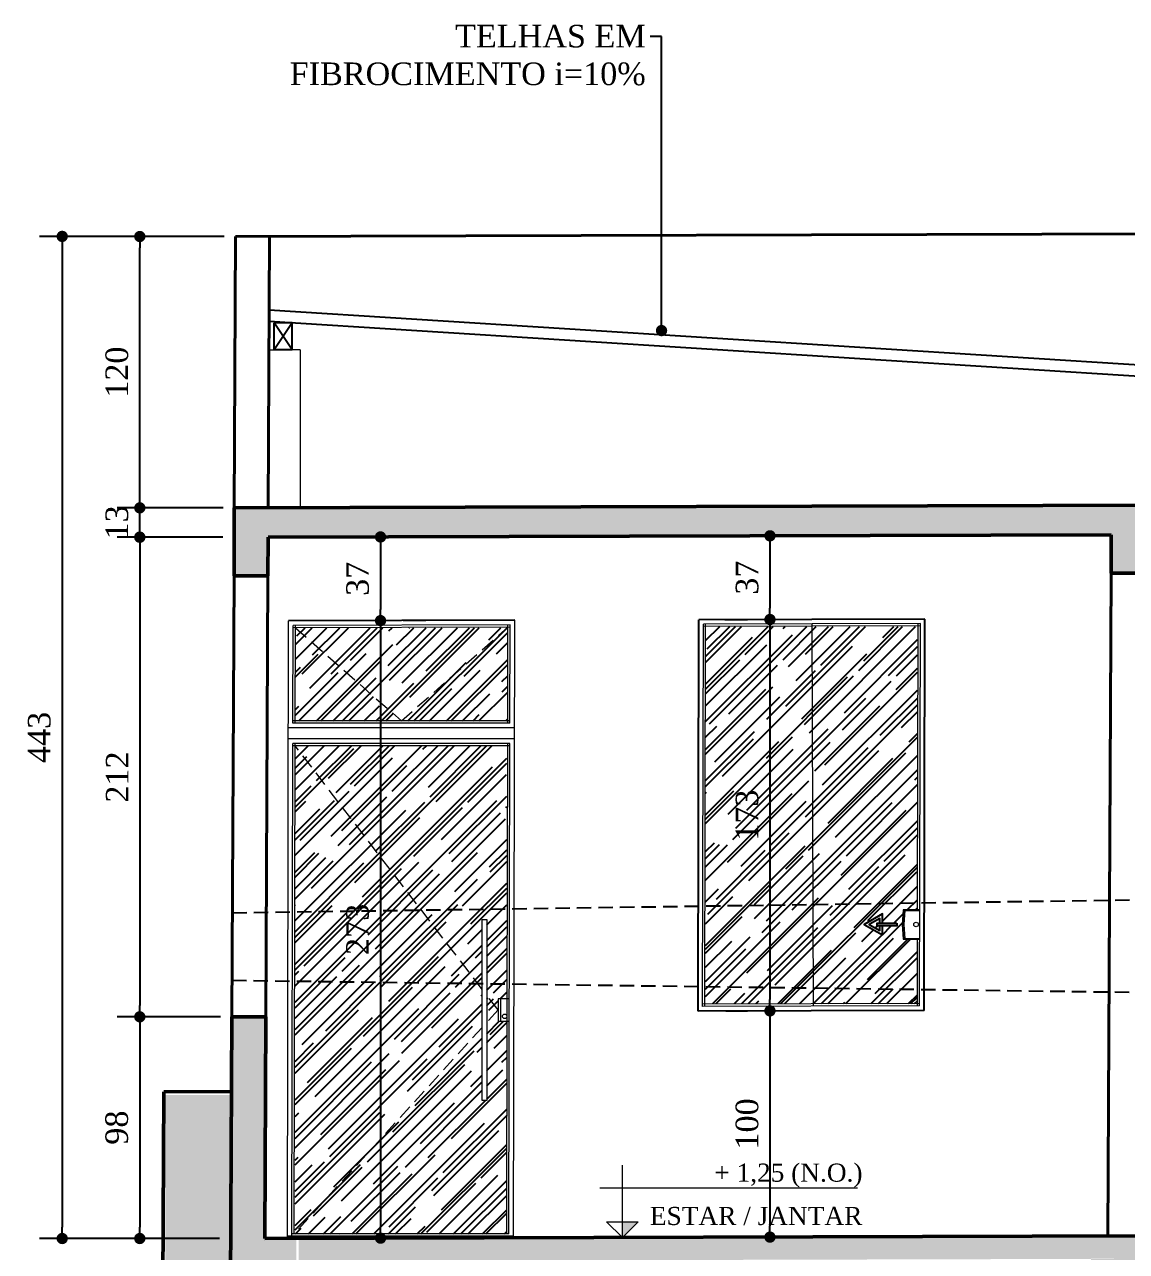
# Model space of a CAD drawing. Header units: millimetres. Extents: x 103208 to 171806, y -164 to 10038.
# Drawn here: x 113021 to 113508, y 1244 to 1786 of the extents above; entities that cross this region are included whole.
import ezdxf
from ezdxf import colors
from ezdxf.entities.mleader import LeaderData, LeaderLine
from ezdxf.math import Vec2, Vec3

# ---------------------------------------------------------------- set-up
doc = ezdxf.new("R2010")
doc.units = ezdxf.units.MM
doc.linetypes.add('HIDDEN', pattern=[9.525, 6.35, -3.175])
doc.layers.add('A1-LG', color=7, linetype='Continuous', plot=False)
for name, color, linetype in [('ACESSORIOS', 2, 'Continuous'), ('Fechamento Varanda', 3, 'Continuous'), ('Grama', 84, 'Continuous'), ('Piso', 55, 'Continuous'), ('Portas-Cotas', 2, 'Continuous'), ('Projeção Janela - Viga', 1, 'HIDDEN'), ('Projeção perfil', 74, 'HIDDEN')]:
    doc.layers.add(name, color=color, linetype=linetype)
for name, color, linetype, lineweight in [('Hachura', 1, 'Continuous', 9), ('Parede Baixa', 5, 'Continuous', 50), ('Parede Corte', 4, 'Continuous', 40), ('Pilares Sub-solo', 7, 'Continuous', 70), ('Pisos Externos', 15, 'Continuous', 9), ('Portas - Janelas', 2, 'Continuous', 20), ('Projeção Portas', 55, 'HIDDEN', 5)]:
    doc.layers.add(name, color=color, linetype=linetype, lineweight=lineweight)
doc.styles.add('Valéria', font='romantic.ttf', dxfattribs={"height": 10})
doc.styles.add('Valéria1', font='romantic.ttf', dxfattribs={"height": 10})
doc.dimstyles.new('Cota - 50', dxfattribs={"dimtxt": 10, "dimasz": 5, "dimexe": 10, "dimexo": 20, "dimgap": 5, "dimtad": 1, "dimtxsty": 'Valéria', "dimblk": 'DOT', "dimcen": 0, "dimclrd": 12, "dimclre": 12, "dimclrt": 2, "dimazin": 2, "dimtfac": 1, "dimtix": 1, "dimtmove": 0, "dimatfit": 3, "dimldrblk": 'DOT', "dimfxl": 1, "dimarcsym": 0})
pattern_1 = [(45, (-16741.131, -447.593), (8.6210459, 22.9894557), [152.4, -20.32, 50.8, -10.16]), (45, (-16735.168, -434.446), (-16.7391974, 2.3707876), [30.48, -3.3528, 60.96, -7.62]), (45, (-16743.645, -437.8944), (32.5444482, 42.17128274), [81.28, -14.224, 40.64, -10.16])]
pattern_2 = [(95, (403.022, -53.632), (14.009465, 11.755338), [1.905, -20.955]), (40, (403.022, -53.632), (-16.0018453, 11.017673), [1.524, -16.7640584]), (145.451445, (404.19, -52.653), (-1.9923798, 22.7730102), [1.619001, -17.8090245]), (91.1842, (399.43, -50.04), (22.1410243, 16.1953413), [2.8575, -31.4325]), (141.635558, (401.275, -48.69), (-0.708662, 34.2826764), [2.428502, -26.713561]), (36.18415, (399.43, -50.04), (-0.708662, 34.2826764), [2.285997, -25.145973]), (66, (402.124, -49.142), (17.951998, 3.489515), [1.905, -20.955]), (11, (402.124, -49.142), (-8.6539927, 17.3941193), [1.524, -16.764]), (116.451445, (403.62, -48.852), (9.2980052, 20.8836343), [1.619001, -17.8089938]), (82.5, (403.022, -53.6324), (-5.7605469, 6.19734137), [0, -16.5608, 0, -17.018, 0, -16.8275]), (52.5, (403.022, -53.632), (-2.3589727, 11.8087), [0, -9.7028, 0, -16.1798, 0, -6.4135]), (12.5, (399.0165, -57.6376), (9.9927863, 9.18261956), [0, -6.35, 0, -19.812, 0, -26.289]), (2.5, (397.22, -59.434), (8.6763904, 12.2722393), [0, -8.255, 0, -13.1572, 0, -18.669])]

# ---------------------------------------------------------------- blocks, each defined once
blk = doc.blocks.new('_Dot')
at = {"color": 0, "linetype": 'ByBlock', "lineweight": -2}
blk.add_line((-0.5, 0), (-1, 0), dxfattribs=at)
at = {"color": 0, "linetype": 'ByBlock', "const_width": 0.5}
blk.add_lwpolyline([(-0.25, 0, 1), (0.25, 0, 1)], format="xyb", close=True, dxfattribs=at)
blk = doc.blocks.new('*D905')
at = {"color": 12, "lineweight": -2, "transparency": 16777216}
for p, q in [((113109.24, 1692.65), (113027.54, 1692.65)), ((113037.54, 1687.65), (113037.54, 1254.64)), ((113107.13, 1249.64), (113027.54, 1249.64))]:
    blk.add_line(p, q, dxfattribs=at)
at = {"layer": 'Defpoints', "color": 0, "transparency": 16777216}
for p in [(113129.24, 1692.65, -22330.76), (113037.54, 1249.64), (113127.13, 1249.64, -21960.69)]:
    blk.add_point(p, dxfattribs=at)
at = {"color": 12, "lineweight": -2, "transparency": 16777216, "xscale": 5, "yscale": 5, "zscale": 5}
for p, rotation in [((113037.54, 1692.65), 90), ((113037.54, 1249.64), 270)]:
    blk.add_blockref('_Dot', p, dxfattribs=dict(at, rotation=rotation))
at = {"color": 2, "transparency": 16777216, "insert": (113027.43, 1471.15), "char_height": 10, "attachment_point": 5, "rotation": 90, "style": 'Valéria'}
blk.add_mtext('443', dxfattribs=at)
blk = doc.blocks.new('*D913')
at = {"color": 12, "lineweight": -2, "transparency": 16777216}
for p, q in [((113107.6, 1347.65), (113061.86, 1347.65)), ((113071.86, 1342.65), (113071.86, 1254.64)), ((113107.13, 1249.64), (113061.86, 1249.64))]:
    blk.add_line(p, q, dxfattribs=at)
at = {"layer": 'Defpoints', "color": 0, "transparency": 16777216}
for p in [(113127.6, 1347.65, -22042.55), (113071.86, 1249.64), (113127.13, 1249.64, -21960.69)]:
    blk.add_point(p, dxfattribs=at)
at = {"color": 12, "lineweight": -2, "transparency": 16777216, "xscale": 5, "yscale": 5, "zscale": 5}
for p, rotation in [((113071.86, 1347.65), 90), ((113071.86, 1249.64), 270)]:
    blk.add_blockref('_Dot', p, dxfattribs=dict(at, rotation=rotation))
at = {"color": 2, "transparency": 16777216, "insert": (113061.69, 1298.65), "char_height": 10, "attachment_point": 5, "rotation": 90, "style": 'Valéria'}
blk.add_mtext('98', dxfattribs=at)
blk = doc.blocks.new('*D914')
at = {"color": 12, "lineweight": -2, "transparency": 16777216}
for p, q in [((113108.61, 1559.65), (113061.86, 1559.65)), ((113071.86, 1554.65), (113071.86, 1352.65)), ((113107.6, 1347.65), (113061.86, 1347.65))]:
    blk.add_line(p, q, dxfattribs=at)
at = {"layer": 'Defpoints', "color": 0, "transparency": 16777216}
for p in [(113128.61, 1559.65, -22219.65), (113071.86, 1347.65), (113127.6, 1347.65, -22042.55)]:
    blk.add_point(p, dxfattribs=at)
at = {"color": 12, "lineweight": -2, "transparency": 16777216, "xscale": 5, "yscale": 5, "zscale": 5}
for p, rotation in [((113071.86, 1559.65), 90), ((113071.86, 1347.65), 270)]:
    blk.add_blockref('_Dot', p, dxfattribs=dict(at, rotation=rotation))
at = {"color": 2, "transparency": 16777216, "insert": (113061.86, 1453.65), "char_height": 10, "attachment_point": 5, "rotation": 90, "style": 'Valéria'}
blk.add_mtext('212', dxfattribs=at)
blk = doc.blocks.new('*D922')
at = {"color": 12, "lineweight": -2, "transparency": 16777216}
for p, q in [((113330.59, 1523.29), (113340.59, 1523.29)), ((113350.59, 1518.29), (113350.59, 1355.29)), ((113331.09, 1350.29), (113340.59, 1350.29))]:
    blk.add_line(p, q, dxfattribs=at)
at = {"layer": 'Defpoints', "color": 0, "transparency": 16777216}
for p in [(113350.59, 1523.29, -38182.33), (113350.59, 1350.29), (113351.09, 1350.29, -38182.33)]:
    blk.add_point(p, dxfattribs=at)
at = {"color": 12, "lineweight": -2, "transparency": 16777216, "xscale": 5, "yscale": 5, "zscale": 5}
for p, rotation in [((113350.59, 1523.29), 90), ((113350.59, 1350.29), 270)]:
    blk.add_blockref('_Dot', p, dxfattribs=dict(at, rotation=rotation))
at = {"color": 2, "transparency": 16777216, "insert": (113340.49, 1436.79), "char_height": 10, "attachment_point": 5, "rotation": 90, "style": 'Valéria'}
blk.add_mtext('173', dxfattribs=at)
blk = doc.blocks.new('*D923')
at = {"color": 12, "lineweight": -2, "transparency": 16777216}
for p, q in [((113370.48, 1560.29), (113360.59, 1560.29)), ((113350.59, 1555.29), (113350.59, 1528.29)), ((113330.59, 1523.29), (113340.59, 1523.29))]:
    blk.add_line(p, q, dxfattribs=at)
at = {"layer": 'Defpoints', "color": 0, "transparency": 16777216}
for p in [(113350.48, 1560.29, -38182.33), (113350.59, 1523.29, -38182.33), (113350.59, 1523.29)]:
    blk.add_point(p, dxfattribs=at)
at = {"color": 12, "lineweight": -2, "transparency": 16777216, "xscale": 5, "yscale": 5, "zscale": 5}
for p, rotation in [((113350.59, 1560.29), 90), ((113350.59, 1523.29), 270)]:
    blk.add_blockref('_Dot', p, dxfattribs=dict(at, rotation=rotation))
at = {"color": 2, "transparency": 16777216, "insert": (113340.49, 1541.79), "char_height": 10, "attachment_point": 5, "rotation": 90, "style": 'Valéria'}
blk.add_mtext('37', dxfattribs=at)
blk = doc.blocks.new('*D924')
at = {"color": 12, "lineweight": -2, "transparency": 16777216}
for p, q in [((113198.23, 1559.79), (113188.34, 1559.79)), ((113178.34, 1554.79), (113178.34, 1527.79)), ((113198.34, 1522.79), (113188.34, 1522.79))]:
    blk.add_line(p, q, dxfattribs=at)
at = {"layer": 'Defpoints', "color": 0, "transparency": 16777216}
for p in [(113178.23, 1559.79, -19335.2), (113178.34, 1522.79, -19335.2), (113178.34, 1522.79)]:
    blk.add_point(p, dxfattribs=at)
at = {"color": 12, "lineweight": -2, "transparency": 16777216, "xscale": 5, "yscale": 5, "zscale": 5}
for p, rotation in [((113178.34, 1559.79), 90), ((113178.34, 1522.79), 270)]:
    blk.add_blockref('_Dot', p, dxfattribs=dict(at, rotation=rotation))
at = {"color": 2, "transparency": 16777216, "insert": (113168.23, 1541.29), "char_height": 10, "attachment_point": 5, "rotation": 90, "style": 'Valéria'}
blk.add_mtext('37', dxfattribs=at)
blk = doc.blocks.new('*D926')
at = {"color": 12, "lineweight": -2, "transparency": 16777216}
for p, q in [((113198.34, 1522.79), (113188.34, 1522.79)), ((113178.34, 1517.79), (113178.34, 1254.79)), ((113159.12, 1249.79), (113168.34, 1249.79))]:
    blk.add_line(p, q, dxfattribs=at)
at = {"layer": 'Defpoints', "color": 0, "transparency": 16777216}
for p in [(113178.34, 1522.79, -19335.2), (113178.34, 1249.79), (113179.12, 1249.79, -19335.2)]:
    blk.add_point(p, dxfattribs=at)
at = {"color": 12, "lineweight": -2, "transparency": 16777216, "xscale": 5, "yscale": 5, "zscale": 5}
for p, rotation in [((113178.34, 1522.79), 90), ((113178.34, 1249.79), 270)]:
    blk.add_blockref('_Dot', p, dxfattribs=dict(at, rotation=rotation))
at = {"color": 2, "transparency": 16777216, "insert": (113168.23, 1386.29), "char_height": 10, "attachment_point": 5, "rotation": 90, "style": 'Valéria'}
blk.add_mtext('273', dxfattribs=at)
blk = doc.blocks.new('*D928')
at = {"layer": 'A1-LG', "color": 12, "lineweight": -2, "transparency": 16777216}
for p, q in [((113331.09, 1350.29), (113340.59, 1350.29)), ((113350.59, 1345.29), (113350.59, 1255.27)), ((113363.49, 1250.27), (113360.59, 1250.27))]:
    blk.add_line(p, q, dxfattribs=at)
at = {"layer": 'Defpoints', "color": 0, "transparency": 16777216}
for p in [(113351.09, 1350.29, -38182.33), (113343.49, 1250.27, -37319.34), (113350.59, 1250.27)]:
    blk.add_point(p, dxfattribs=at)
at = {"layer": 'A1-LG', "color": 12, "lineweight": -2, "transparency": 16777216, "xscale": 5, "yscale": 5, "zscale": 5}
for p, rotation in [((113350.59, 1350.29), 90), ((113350.59, 1250.27), 270)]:
    blk.add_blockref('_Dot', p, dxfattribs=dict(at, rotation=rotation))
at = {"layer": 'A1-LG', "color": 2, "transparency": 16777216, "insert": (113340.48, 1300.28), "char_height": 10, "attachment_point": 5, "rotation": 90, "style": 'Valéria'}
blk.add_mtext('100', dxfattribs=at)
blk = doc.blocks.new('*D903')
at = {"color": 12, "lineweight": -2, "transparency": 16777216}
for p, q in [((113071.86, 1577.65), (113071.86, 1582.65)), ((113108.67, 1572.65), (113061.86, 1572.65)), ((113071.86, 1559.72), (113071.86, 1572.65)), ((113108.61, 1559.72), (113061.86, 1559.72)), ((113071.86, 1554.72), (113071.86, 1549.72))]:
    blk.add_line(p, q, dxfattribs=at)
at = {"layer": 'Defpoints', "color": 0, "transparency": 16777216}
for p in [(113071.86, 1572.65), (113128.67, 1572.65, -27741), (113128.61, 1559.72, -26099.72)]:
    blk.add_point(p, dxfattribs=at)
at = {"color": 12, "lineweight": -2, "transparency": 16777216, "xscale": 5, "yscale": 5, "zscale": 5}
for p, rotation in [((113071.86, 1572.65), 270), ((113071.86, 1559.72), 90)]:
    blk.add_blockref('_Dot', p, dxfattribs=dict(at, rotation=rotation))
at = {"color": 2, "transparency": 16777216, "insert": (113061.75, 1566.19), "char_height": 10, "attachment_point": 5, "rotation": 90, "style": 'Valéria'}
blk.add_mtext('13', dxfattribs=at)
blk = doc.blocks.new('*D909')
at = {"color": 12, "lineweight": -2, "transparency": 16777216}
for p, q in [((113094.24, 1692.61), (113061.86, 1692.61)), ((113071.86, 1577.65), (113071.86, 1687.61)), ((113108.67, 1572.65), (113061.86, 1572.65))]:
    blk.add_line(p, q, dxfattribs=at)
at = {"layer": 'Defpoints', "color": 0, "transparency": 16777216}
for p in [(113071.86, 1692.61), (113114.24, 1692.61, -26199.97), (113128.67, 1572.65, -27741)]:
    blk.add_point(p, dxfattribs=at)
at = {"color": 12, "lineweight": -2, "transparency": 16777216, "xscale": 5, "yscale": 5, "zscale": 5}
for p, rotation in [((113071.86, 1692.61), 90), ((113071.86, 1572.65), 270)]:
    blk.add_blockref('_Dot', p, dxfattribs=dict(at, rotation=rotation))
at = {"color": 2, "transparency": 16777216, "insert": (113061.74, 1632.63), "char_height": 10, "attachment_point": 5, "rotation": 90, "style": 'Valéria'}
blk.add_mtext('120', dxfattribs=at)

msp = doc.modelspace()

# ---------------------------------------------------------------- hatches: boundary and pattern name
at = {"layer": 'Grama', "transparency": 33554559}
h = msp.add_hatch(dxfattribs=at)
h.set_pattern_fill('AR-RROOF', color=33, scale=0.4, angle=45)
h.set_pattern_definition(pattern_1)
h.paths.add_polyline_path([(113234.60174, 1478.47311), (113140.68601, 1478.47311), (113140.68601, 1519.68441), (113234.60174, 1519.68441)])
h.paths.add_polyline_path([(113225.32952, 1362.32018), (113223.32952, 1362.3468), (113223.32952, 1390.67311), (113225.32952, 1390.67311)])
h.paths.add_polyline_path([(113225.32952, 1310.67311), (113223.32952, 1310.67311), (113223.32952, 1362.3468), (113225.32952, 1362.32018)])
h.paths.add_polyline_path([(113230.32952, 1355.67311), (113231.32952, 1355.67311), (113231.32952, 1345.67311), (113230.32952, 1345.67311)])
h.paths.add_polyline_path([(113231.32952, 1355.67311), (113234.13683, 1355.67311), (113234.13683, 1467.47311), (113140.57899, 1467.47311), (113140.57899, 1251.67311), (113234.13683, 1251.67311), (113234.13683, 1345.67311), (113231.32952, 1345.67311)])
h = msp.add_hatch(dxfattribs=at)
h.set_pattern_fill('AR-RROOF', color=33, scale=0.4, angle=45)
h.set_pattern_definition(pattern_1)
edge = h.paths.add_edge_path()
edge.add_arc((113415.21415, 1388.47559), 1, 54.4270217, 305.5729783)
edge.add_line((113415.79589, 1387.66221), (113415.79589, 1389.28896))
h.paths.add_polyline_path([(113397.99285, 1387.89959), (113397.99285, 1389.05159), (113406.63285, 1389.05159), (113406.63285, 1387.89959)])
h.paths.add_polyline_path([(113392.23285, 1388.47559), (113400.29685, 1393.13134), (113400.29685, 1389.05159), (113399.14485, 1389.05159), (113399.14485, 1391.13602), (113394.53685, 1388.47559), (113399.14485, 1385.81516), (113399.14485, 1387.89959), (113400.29685, 1387.89959), (113400.29685, 1383.81984)])
h.paths.add_polyline_path([(113415.79589, 1381.97559), (113409.55819, 1381.97559), (113409.00773, 1388.47559), (113409.55819, 1394.97559), (113415.79589, 1394.97559), (113415.79589, 1520.20488), (113322.13746, 1520.20488), (113322.13746, 1353.47284), (113415.79589, 1353.47284)])
at = {"layer": 'Hachura'}
h = msp.add_hatch(dxfattribs=at)
h.set_pattern_fill('EARTH', color=256, scale=2, angle=45)
h.set_pattern_definition([(45, (403.755, -55.008), (2e-15, 17.9605122), [12.7, -12.7]), (45, (400.387, -51.64), (2e-15, 17.9605122), [12.7, -12.7]), (45, (397.02, -48.273), (2e-15, 17.9605122), [12.7, -12.7]), (135, (397.02, -46.028), (-17.9605122, 2e-15), [12.7, -12.7]), (135, (400.387, -42.66), (-17.9605122, 2e-15), [12.7, -12.7]), (135, (403.755, -39.292), (-17.9605122, 2e-15), [12.7, -12.7])])
h.paths.add_polyline_path([(113083.17434, 1313.14109), (113111.87858, 1313.14109), (113111.87858, 1041.22231), (113083.17434, 1041.22231)])
h.paths.add_polyline_path([(113142.81835, 1238.31186), (113493.27516, 1238.31186), (113493.27516, 1042.31628), (113142.81835, 1042.31628)])
h.paths.add_polyline_path([(113523.27516, 1239.40314), (113668.27954, 1239.40314), (113668.27954, 1042.81825), (113523.27516, 1042.81825)])
h.paths.add_polyline_path([(113698.27954, 1239.90512), (114095.29023, 1239.90512), (114095.29023, 1044.04307), (113698.27954, 1044.04307)])
h.paths.add_polyline_path([(114125.29023, 1241.12993), (114427.04831, 1243.02789), (114427.04831, 1046.71727), (114125.29023, 1044.81931)])
h.paths.add_polyline_path([(114457.04819, 1243.26461), (114592.05773, 1243.65186), (114592.05773, 1047.03991), (114457.04819, 1046.65266)])
h.paths.add_polyline_path([(114622.05761, 1243.73872), (114756.87541, 1244.18996), (114756.87541, 1047.57639), (114622.05761, 1047.12515)])
h.paths.add_polyline_path([(114786.87541, 1244.07258), (115070.95764, 1244.88742), (115070.95764, 1048.6377), (114786.87541, 1047.82286)])
edge = h.paths.add_edge_path()
edge.add_line((115574.334, 1213.40877), (115100.95764, 1235.02046))
edge.add_line((115100.95764, 1235.02046), (115100.95764, 1046.68746))
edge.add_line((115100.95764, 1046.68746), (115573.74129, 1048.51281))
edge.add_line((115573.74129, 1048.51281), (115574.53307, 1214.62485))
at = {"layer": 'Portas - Janelas'}
msp.add_hatch(color=256, dxfattribs=at).paths.add_polyline_path([(113292.34085, 1257.06954), (113285.34085, 1257.06954), (113285.34085, 1250.06954)])
at = {"layer": 'Portas-Cotas'}
h = msp.add_hatch(dxfattribs=at)
h.set_pattern_fill('AR-CONC', color=256, scale=0.1, angle=45)
h.set_pattern_definition(pattern_2)
h.paths.add_polyline_path([(113128.60992, 1559.64994), (113113.52852, 1559.64994), (113113.52852, 1542.60661), (113128.60992, 1542.60661)])
h.paths.add_polyline_path([(113516.51963, 1560.7626), (113501.43823, 1560.7626), (113501.43823, 1543.71927), (113516.51963, 1543.71927)])
h.paths.add_polyline_path([(113691.52401, 1561.26457), (113676.44261, 1561.26457), (113676.44261, 1544.22124), (113691.52401, 1544.22124)])
h.paths.add_polyline_path([(114098.5342, 1562.43201), (114123.4538, 1562.43201), (114123.4538, 1545.50342), (114098.5342, 1545.50342)])
h.paths.add_polyline_path([(114436.14107, 1563.2893), (114451.14299, 1563.65635), (114451.14299, 1546.69907), (114436.14107, 1546.33202)])
h.paths.add_polyline_path([(114601.48669, 1564.16244), (114616.4856, 1563.89696), (114616.4856, 1546.93833), (114601.48669, 1547.2038)])
h.paths.add_polyline_path([(114601.59096, 1577.55847), (115096.24377, 1577.87923), (115096.18205, 1564.93026), (114601.529, 1564.55959)])
h.paths.add_polyline_path([(114766.48935, 1564.37318), (114781.48946, 1564.35895), (114781.48946, 1547.30889), (114766.48935, 1547.32312)])
h.paths.add_polyline_path([(115081.0941, 1564.98435), (115096.09767, 1565.696), (115096.09767, 1528.75655), (115081.0941, 1528.04491)])
h.paths.add_polyline_path([(115080.1349, 1352.75405), (115095.13527, 1352.79707), (115095.13527, 1337.83983), (115080.1349, 1337.79681)])
h = msp.add_hatch(dxfattribs=at)
h.set_pattern_fill('AR-CONC', color=256, scale=0.1, angle=45)
h.set_pattern_definition([(95, (17265.417, -2255.372), (14.009465, 11.755338), [1.905, -20.955]), (40, (17265.417, -2255.372), (-16.0018453, 11.017673), [1.524, -16.7640584]), (145.451445, (17266.585, -2254.393), (-1.9923798, 22.7730102), [1.619001, -17.8090245]), (91.1842, (17261.825, -2251.78), (22.1410243, 16.1953413), [2.8575, -31.4325]), (141.635558, (17263.67, -2250.43), (-0.708662, 34.2826764), [2.428502, -26.713561]), (36.18415, (17261.825, -2251.78), (-0.708662, 34.282676), [2.285997, -25.145973]), (66, (17264.519, -2250.882), (17.951998, 3.489515), [1.905, -20.955]), (11, (17264.52, -2250.882), (-8.6539927, 17.3941193), [1.524, -16.764]), (116.451445, (17266.015, -2250.591), (9.2980052, 20.8836343), [1.619001, -17.8089938]), (82.5, (17265.417, -2255.3723), (-5.7605469, 6.19734137), [0, -16.5608, 0, -17.018, 0, -16.8275]), (52.5, (17265.417, -2255.372), (-2.3589727, 11.8087), [0, -9.7028, 0, -16.1798, 0, -6.4135]), (12.5, (17261.412, -2259.3775), (9.9927863, 9.18261956), [0, -6.35, 0, -19.812, 0, -26.289]), (2.5, (17259.616, -2261.174), (8.6763904, 12.2722393), [0, -8.255, 0, -13.1572, 0, -18.669])])
h.paths.add_polyline_path([(113113.53078, 1559.11954), (114451.14524, 1563.66729), (114451.28135, 1576.18591), (113113.63747, 1572.50017)])
h = msp.add_hatch(dxfattribs=at)
h.set_pattern_fill('AR-CONC', color=256, scale=0.1, angle=45)
h.set_pattern_definition(pattern_2)
h.paths.add_polyline_path([(113112.59903, 1347.60314), (113127.13228, 1347.60314), (113127.13228, 1249.64443), (113112.59903, 1249.64443)])
h.paths.add_polyline_path([(113112.59903, 1249.64443), (113141.14597, 1249.64443), (113141.14597, 1042.68377), (113112.59903, 1042.68377)])
h.paths.add_polyline_path([(113142.08499, 1239.68727), (113515.04199, 1240.6925), (113515.04199, 1250.75708), (113142.08499, 1250.75708)])
h.paths.add_polyline_path([(113492.5418, 1240.6925), (113522.5418, 1240.6925), (113522.5418, 1043.77774), (113492.5418, 1043.77774)])
h.paths.add_polyline_path([(113515.04199, 1248.75708), (113675.01209, 1248.75708), (113675.01209, 1241.19448), (113515.04199, 1241.19448)])
h.paths.add_polyline_path([(113667.54618, 1241.19448), (113697.54618, 1241.19448), (113697.54618, 1044.27972), (113667.54618, 1044.27972)])
h.paths.add_polyline_path([(113676.20385, 1249.24732), (115017.63705, 1253.09501), (115016.4792, 1244.97763), (113675.01209, 1241.19448)])
h.paths.add_polyline_path([(114094.55687, 1242.41929), (114124.55687, 1242.41929), (114124.55687, 1045.50453), (114094.55687, 1045.50453)])
h.paths.add_polyline_path([(114427.04831, 1243.32915), (114457.04819, 1243.4152), (114457.04819, 1046.50206), (114427.04831, 1046.41601)])
h.paths.add_polyline_path([(114592.0576, 1243.84629), (114622.05761, 1243.88851), (114622.05761, 1046.97537), (114592.0576, 1046.93315)])
h.paths.add_polyline_path([(114756.87541, 1244.18351), (114786.87541, 1244.42661), (114786.87541, 1047.46882), (114756.87541, 1047.22573)])
h.paths.add_polyline_path([(115070.95764, 1245.21994), (115100.95764, 1244.97763), (115100.95764, 1048.06287), (115070.95764, 1048.30518)])

# ---------------------------------------------------------------- linework, layer by layer
msp.add_line((113137.13663, 1251.67311, -168126.02811), (113137.13458, 1251.67311, -168126.02811))
at = {"layer": 'ACESSORIOS'}
for p, q in [((113129.08903, 1660.16457, -245501.72267), (113599.94817, 1630.52628, -296510.66125)), ((113129.06515, 1655.15617, -245533.16391), (113599.63407, 1625.53615, -296510.66125)), ((113237.69294, 1522.96268, -284198.36718), (113137.69214, 1522.67584, -273256.69707)), ((113318.78896, 1350.19457, -273109.78841), (113319.14359, 1523.1963, -273109.78841)), ((113419.14439, 1523.48314, -304052.02761), (113319.14359, 1523.1963, -293110.35749)), ((113418.78976, 1350.48141, -273109.78841), (113419.14439, 1523.48314, -273109.78841)), ((113418.78976, 1350.48141, -303958.93165), (113318.78896, 1350.19457, -293017.26153))]:
    msp.add_line(p, q, dxfattribs=at)
at = {"layer": 'Fechamento Varanda'}
for p, q in [((113139.22987, 1654.51635, -246634.32434), (113131.22987, 1654.51635, -246634.32434)), ((113131.22987, 1642.51635, -246634.32434), (113131.22987, 1654.51635, -246634.32434)), ((113139.22987, 1642.51635, -246634.32434), (113139.22987, 1654.51635, -246634.32434)), ((113139.22987, 1642.51635, -246634.32434), (113131.22987, 1642.51635, -246634.32434))]:
    msp.add_line(p, q, dxfattribs=at)
at = {"layer": 'Hachura'}
for p, q in [((113139.59949, 1477.47311, -273109.78841), (113139.68806, 1520.68156, -273109.78841)), ((113235.68882, 1520.95692, -283978.45753), (113139.68806, 1520.68156, -273474.45422)), ((113235.59969, 1477.47311, -273109.78841), (113235.68883, 1520.96268, -273109.78841)), ((113320.79308, 1352.20033, -273109.78841), (113321.1395, 1521.20202, -273109.78841)), ((113417.14027, 1521.47738, -303832.11796), (113321.1395, 1521.20202, -293328.11464)), ((113416.79385, 1352.47569, -273109.78841), (113417.14027, 1521.47738, -273109.78841)), ((113235.59969, 1477.47311, -168126.02811), (113139.59949, 1477.47311, -168126.02811)), ((113139.13459, 1250.67311, -273109.78841), (113139.58104, 1468.47311, -273109.78841)), ((113235.58124, 1468.47311, -168126.02811), (113139.58104, 1468.47311, -168126.02811)), ((113235.13684, 1251.67311, -273109.78841), (113235.58124, 1468.47311, -273109.78841)), ((113416.79385, 1352.47569, -303741.1745), (113320.79308, 1352.20033, -293237.17119)), ((113285.34085, 1250.06954, -288231.9659), (113285.34085, 1282.06954, -288231.9659)), ((113275.34085, 1272.06954, -288231.9659), (113389.24058, 1272.06954, -288231.9659)), ((113278.34085, 1257.06954, -288231.9659), (113292.34085, 1257.06954, -288231.9659)), ((113278.34085, 1257.06954, -288231.9659), (113285.34085, 1250.06954, -288231.9659)), ((113292.34085, 1257.06954, -288231.9659), (113285.34085, 1250.06954, -288231.9659))]:
    msp.add_line(p, q, dxfattribs=at)
at = {"layer": 'Parede Baixa'}
for p, q in [((114451.2435, 1576.44376, -416995.69907), (113113.67151, 1572.60715, -270644.15225)), ((113113.52852, 1542.60661, -270619.09083), (113113.67151, 1572.60715, -270644.15225)), ((113128.52889, 1542.64964, -643454.53593), (113128.60992, 1559.64994, -272274.5708)), ((113501.51926, 1560.71957, -313076.75439), (113128.60992, 1559.64994, -272274.5708)), ((113501.43823, 1543.71927, -313062.55292), (113501.51926, 1560.71957, -313076.75439)), ((113128.52889, 1542.64964, -272260.36933), (113113.52852, 1542.60661, -270619.09083)), ((113516.4386, 1543.7623, -314703.83142), (113501.43823, 1543.71927, -313062.55292)), ((113111.14522, 1042.59772, -595015.73001), (113112.59903, 1347.60314, -571481.82109)), ((113127.59941, 1347.64617, -272097.47006), (113112.59903, 1347.60314, -270456.19156)), ((113127.13228, 1249.64443, -579034.69961), (113127.59941, 1347.64617, -571472.98461)), ((113081.14447, 1042.51167, -595033.40295), (113082.44098, 1314.5165, -574045.78582)), ((113112.44173, 1314.60256, -270428.62399), (113082.44098, 1314.5165, -267146.06699)), ((113515.04199, 1250.75708, -314459.06483), (113127.13228, 1249.64443, -272015.60274))]:
    msp.add_line(p, q, dxfattribs=at)
at = {"layer": 'Parede Corte'}
for p, q in [((113113.67151, 1572.60715, -554120.74074), (113114.2435, 1692.60928, -544861.49789)), ((114451.2435, 1696.44425, -417033.35996), (113114.2435, 1692.60928, -270744.39796)), ((113128.67189, 1572.65017, -554111.90426), (113129.24388, 1692.65231, -544852.66141)), ((113113.52852, 1542.60661, -270619.09083), (113112.59903, 1347.60314, -270456.19156)), ((113128.52889, 1542.64964, -643454.53593), (113127.59941, 1347.64617, -272097.47006)), ((113500.04162, 1250.71406, -578815.02488), (113501.43823, 1543.71927, -556207.04024))]:
    msp.add_line(p, q, dxfattribs=at)
at = {"layer": 'Piso'}
for p, q in [((113139.22987, 1654.51635, -246634.32434), (113131.22987, 1642.51635, -246634.32434)), ((113139.22987, 1642.51635, -246634.32434), (113131.22987, 1654.51635, -246634.32434))]:
    msp.add_line(p, q, dxfattribs=at)
at = {"layer": 'Piso', "elevation": -303741.71263}
for points in [[(113400.29685, 1389.05159), (113400.29685, 1393.13134), (113392.23285, 1388.47559), (113400.29685, 1383.81984), (113400.29685, 1387.89959)], [(113399.14485, 1389.05159), (113399.14485, 1391.13602), (113394.53685, 1388.47559), (113399.14485, 1385.81516), (113399.14485, 1387.89959)], [(113406.63285, 1389.05159), (113406.63285, 1387.89959), (113397.99285, 1387.89959), (113397.99285, 1389.05159), (113406.63285, 1389.05159)]]:
    msp.add_lwpolyline(points, dxfattribs=at)
at = {"layer": 'Pisos Externos'}
for p, q in [((113235.68677, 1519.95691, -283977.9194), (113139.68601, 1519.68155, -273473.91609)), ((113140.59949, 1477.47311, -273109.78841), (113140.68806, 1520.68442, -273109.78841)), ((113234.59969, 1477.47311, -273109.78841), (113234.68883, 1520.96268, -273109.78841)), ((113234.68678, 1519.96268, -378093.5487), (113234.68883, 1520.96268, -378093.5487)), ((113417.13822, 1520.47737, -303831.57983), (113321.13745, 1520.20201, -293327.57652)), ((113321.79309, 1352.2032, -273109.78841), (113322.13951, 1521.20489, -273109.78841)), ((113369.13989, 1521.3397, -298580.1163), (113369.62464, 1352.3404, -298580.1163)), ((113415.88096, 1394.97559, -273109.78841), (113416.14026, 1521.47452, -273109.78841)), ((113235.60174, 1478.47311, -168126.02811), (113139.60154, 1478.47311, -168126.02811)), ((113235.57919, 1467.47311, -168126.02811), (113139.57899, 1467.47311, -168126.02811)), ((113140.13664, 1251.67311, -273109.78841), (113140.58104, 1468.47311, -273109.78841)), ((113234.35002, 1355.67311, -273109.78841), (113234.58124, 1468.47311, -273109.78841)), ((113409.55819, 1394.97559, -303741.71263), (113409.00773, 1388.47559, -303741.71263)), ((113409.86403, 1394.67559, -303741.71263), (113409.33898, 1388.47559, -303741.71263)), ((113416.71415, 1394.97559, -303741.71263), (113409.55819, 1394.97559, -303741.71263)), ((113409.89106, 1388.47559, -303741.71263), (113410.41612, 1394.67559, -303741.71263)), ((113410.41612, 1394.67559, -303741.71263), (113416.71415, 1394.67559, -303741.71263)), ((113409.00773, 1388.47559, -303741.71263), (113409.55819, 1381.97559, -303741.71263)), ((113409.86403, 1382.27559, -303741.71263), (113409.33898, 1388.47559, -303741.71263)), ((113410.41612, 1382.27559, -303741.71263), (113409.89106, 1388.47559, -303741.71263)), ((113409.55819, 1381.97559, -303741.71263), (113416.71415, 1381.97559, -303741.71263)), ((113410.41612, 1382.27559, -303741.71263), (113416.71415, 1382.27559, -303741.71263)), ((113415.79384, 1352.47283, -273109.78841), (113415.85431, 1381.97559, -273109.78841)), ((113230.32952, 1355.67311, -273109.78841), (113230.32952, 1345.67311, -273109.78841)), ((113235.32952, 1355.67311, -273109.78841), (113230.32952, 1355.67311, -273109.78841)), ((113231.32952, 1355.67311, -273109.78841), (113231.32952, 1345.67311, -273109.78841)), ((113234.13683, 1251.67311, -273109.78841), (113234.35002, 1355.67311, -273109.78841)), ((113416.7959, 1353.4757, -303741.71263), (113320.79513, 1353.20034, -293237.70931)), ((113230.32952, 1345.67311, -273109.78841), (113235.32952, 1345.67311, -273109.78841)), ((113225.32952, 1310.67311, -273109.78841), (113223.32952, 1310.67311, -273109.78841)), ((113235.13684, 1251.67311, -168126.02811), (113139.13663, 1251.67311, -168126.02811))]:
    msp.add_line(p, q, dxfattribs=at)
at = {"layer": 'Pisos Externos', "elevation": -273109.78841}
for points in [[(113223.32952, 1310.67311), (113223.32952, 1390.67311), (113225.32952, 1390.67311)], [(113225.32952, 1390.67311), (113225.32952, 1310.67311)]]:
    msp.add_lwpolyline(points, dxfattribs=at)
at = {"layer": 'Pisos Externos'}
for centre in [(113415.21415, 1388.47559, -303741.71263), (113233.25324, 1347.87696, -273109.78841)]:
    msp.add_circle(centre, 1, dxfattribs=at)
at = {"layer": 'Portas - Janelas'}
for p, q in [((113129.00491, 1642.51635, -246634.32434), (113131.22987, 1642.51635, -246634.32434)), ((113142.72987, 1642.51635, -246634.32434), (113139.22987, 1642.51635, -246634.32434)), ((113142.72987, 1642.51635, -246634.32434), (113142.72987, 1572.69049, -246634.32434)), ((113137.13253, 1249.67311, -273109.78841), (113137.69214, 1522.67584, -273109.78841)), ((113237.13333, 1249.95995, -273109.78841), (113237.69294, 1522.96268, -273109.78841)), ((113237.59559, 1475.47311, -168126.02811), (113137.59538, 1475.47311, -168126.02811)), ((113237.58534, 1470.47311, -168126.02811), (113137.58513, 1470.47311, -168126.02811)), ((113237.13479, 1250.67311, -168126.02811), (113137.13458, 1250.67311, -168126.02811))]:
    msp.add_line(p, q, dxfattribs=at)
at = {"layer": 'Projeção Janela - Viga'}
msp.add_line((113112.67633, 1363.81939, -244105.43011), (115009.37756, 1338.5778, -244105.43011), dxfattribs=at)
at = {"layer": 'Projeção perfil'}
msp.add_line((113112.81852, 1393.65136, -147223.24486), (115009.76993, 1420.89721, -146660.07404), dxfattribs=at)
at = {"layer": 'Projeção Portas'}
for p, q in [((113140.68601, 1519.68441, -273109.78841), (113187.60164, 1478.47311, -168126.02811)), ((113187.60164, 1478.47311, -168126.02811), (113234.68678, 1519.96268, -378093.5487)), ((113223.32952, 1359.78281, -273109.78841), (113140.57899, 1467.47311, -273109.78841)), ((113230.32952, 1350.67311, -273109.78841), (113225.32952, 1357.18004, -273109.78841)), ((113230.32952, 1350.67311, -273109.78841), (113225.32952, 1345.18487, -273109.78841)), ((113223.32952, 1342.98958, -273109.78841), (113140.13664, 1251.67311, -273109.78841))]:
    msp.add_line(p, q, dxfattribs=at)

# ---------------------------------------------------------------- texts
at = {"layer": 'Portas - Janelas', "char_height": 8, "attachment_point": 1}
for s, insert, style in [('+ 1,25 (N.O.)', (113325.97431, 1282.76807, -288231.9659), 'Valéria1'), ('ESTAR / JANTAR', (113297.47727, 1263.61506, -288231.9659), 'Valéria')]:
    msp.add_mtext(s, dxfattribs=dict(at, insert=insert, style=style))

# ---------------------------------------------------------------- dimensions: what is measured, and where the dimension line sits
for base, p1, p2, text, picture, middle in [((113037.53724, 1249.64443, -250054.91767), (113129.24388, 1692.65231, -272385.67646), (113127.13228, 1249.64443, -272015.60274), '443', '*D905', (113027.43369, 1471.14837, -250054.91767)), ((113071.85589, 1572.65017, -244544.43132), (113128.61028, 1559.72461, -270644.15167), (113128.67189, 1572.65017, -272285.43076), '13', '*D903', (113061.75234, 1566.18739, -244544.43132))]:
    dim = msp.add_linear_dim(base=base, p1=p1, p2=p2, angle=90, text=text, dimstyle='Cota - 50')
    dim.commit()
    dim.dimension.update_dxf_attribs({"geometry": picture, "text_midpoint": middle})
dim = msp.add_linear_dim(base=(113071.85589, 1692.60928, -244544.43132), p1=(113128.67189, 1572.65017, -272285.43076), p2=(113114.2435, 1692.60928, -270744.39796), angle=90, text='120', dimstyle='Cota - 50', override={"dimtmove": 1})
dim.commit()
dim.dimension.update_dxf_attribs({"geometry": '*D909', "text_midpoint": (113061.74495, 1632.62973, -244544.43132)})
for base, p1, p2, picture, middle in [((113071.85589, 1347.64617, -250054.91767), (113128.60992, 1559.64994, -272274.5708), (113127.59941, 1347.64617, -272097.47006), '*D914', (113061.85589, 1453.64805, -250054.91767)), ((113178.33701, 1249.79355, -258368.69304), (113178.33701, 1522.79242, -277703.88923), (113179.12007, 1249.79355, -277703.88923), '*D926', (113168.23346, 1386.29298, -258368.69304)), ((113350.58938, 1350.28721, -258368.69304), (113350.58938, 1523.2865, -296551.02526), (113351.08561, 1350.28721, -296551.02526), '*D922', (113340.48583, 1436.78686, -258368.69304)), ((113071.85589, 1249.64443, -250054.91767), (113127.59941, 1347.64617, -272097.47006), (113127.13228, 1249.64443, -272015.60274), '*D913', (113061.69317, 1298.6453, -250054.91767))]:
    dim = msp.add_linear_dim(base=base, p1=p1, p2=p2, angle=90, dimstyle='Cota - 50', override={"dimtmove": 1})
    dim.commit()
    dim.dimension.update_dxf_attribs({"geometry": picture, "text_midpoint": middle})
for base, p1, p2, picture, middle in [((113178.33701, 1522.79242, -258368.69304), (113178.23088, 1559.79227, -277703.88923), (113178.33701, 1522.79242, -277703.88923), '*D924', (113168.23346, 1541.29235, -258368.69304)), ((113350.58938, 1523.2865, -258368.69304), (113350.48326, 1560.28635, -296551.02526), (113350.58938, 1523.2865, -296551.02526), '*D923', (113340.48583, 1541.78642, -258368.69304))]:
    dim = msp.add_linear_dim(base=base, p1=p1, p2=p2, angle=90, dimstyle='Cota - 50')
    dim.commit()
    dim.dimension.update_dxf_attribs({"geometry": picture, "text_midpoint": middle})
at = {"layer": 'A1-LG'}
dim = msp.add_linear_dim(base=(113350.58938, 1250.265, -258368.69304), p1=(113351.08561, 1350.28721, -296551.02526), p2=(113343.48515, 1250.265, -295688.03129), angle=90, text='100', dimstyle='Cota - 50', override={"dimtmove": 1}, dxfattribs=at)
dim.commit()
dim.dimension.update_dxf_attribs({"geometry": '*D928', "text_midpoint": (113340.47844, 1300.27611, -258368.69304)})

# ---------------------------------------------------------------- leaders
at = {"layer": 'Pilares Sub-solo'}
ml = msp.add_multileader_mtext('Standard', dxfattribs=at)
ml.set_content('TELHAS EM\\PFIBROCIMENTO i=10%', color=2, style='Valéria')
ml.set_leader_properties(color=15)
ml.set_arrow_properties(name='DOT')
ml.build(insert=Vec2(0, 0))
ml.multileader.update_dxf_attribs({"dogleg_length": 5, "arrow_head_size": 5})
ctx = ml.context
ctx.base_point, ctx.char_height, ctx.arrow_head_size, ctx.plane_origin = Vec3(113140.49174, 1781.10071, -246634.32434), 10, 5, Vec3(113302.62783, 1673.5178, -246634.32434)
ctx.text_align_type = 2
notes = []
notes.append((ctx, [(0, (1, 1, 0), (113302.62783, 1781.10071, -246634.32434), (-1, 0), 5, [(0, [(113302.62783, 1651.01638, -246634.32434)], 0, [])])]))
ctx.mtext.insert, ctx.mtext.alignment, ctx.mtext.flow_direction = Vec3(113295.62783, 1786.20426, -246634.32434), 3, 5
for ctx, leaders in notes:
    for number, flags, end, landing, length, lines in leaders:
        leader = LeaderData()
        leader.index, (leader.has_last_leader_line, leader.has_dogleg_vector, leader.attachment_direction) = number, flags
        leader.last_leader_point, leader.dogleg_vector, leader.dogleg_length = Vec3(end), Vec3(landing), length
        for number, points, colour, breaks in lines:
            line = LeaderLine()
            line.index, line.vertices, line.color, line.breaks = number, Vec3.list(points), colors.encode_raw_color(colour), breaks
            leader.lines.append(line)
        ctx.leaders.append(leader)

doc.saveas('drawing.dxf')
